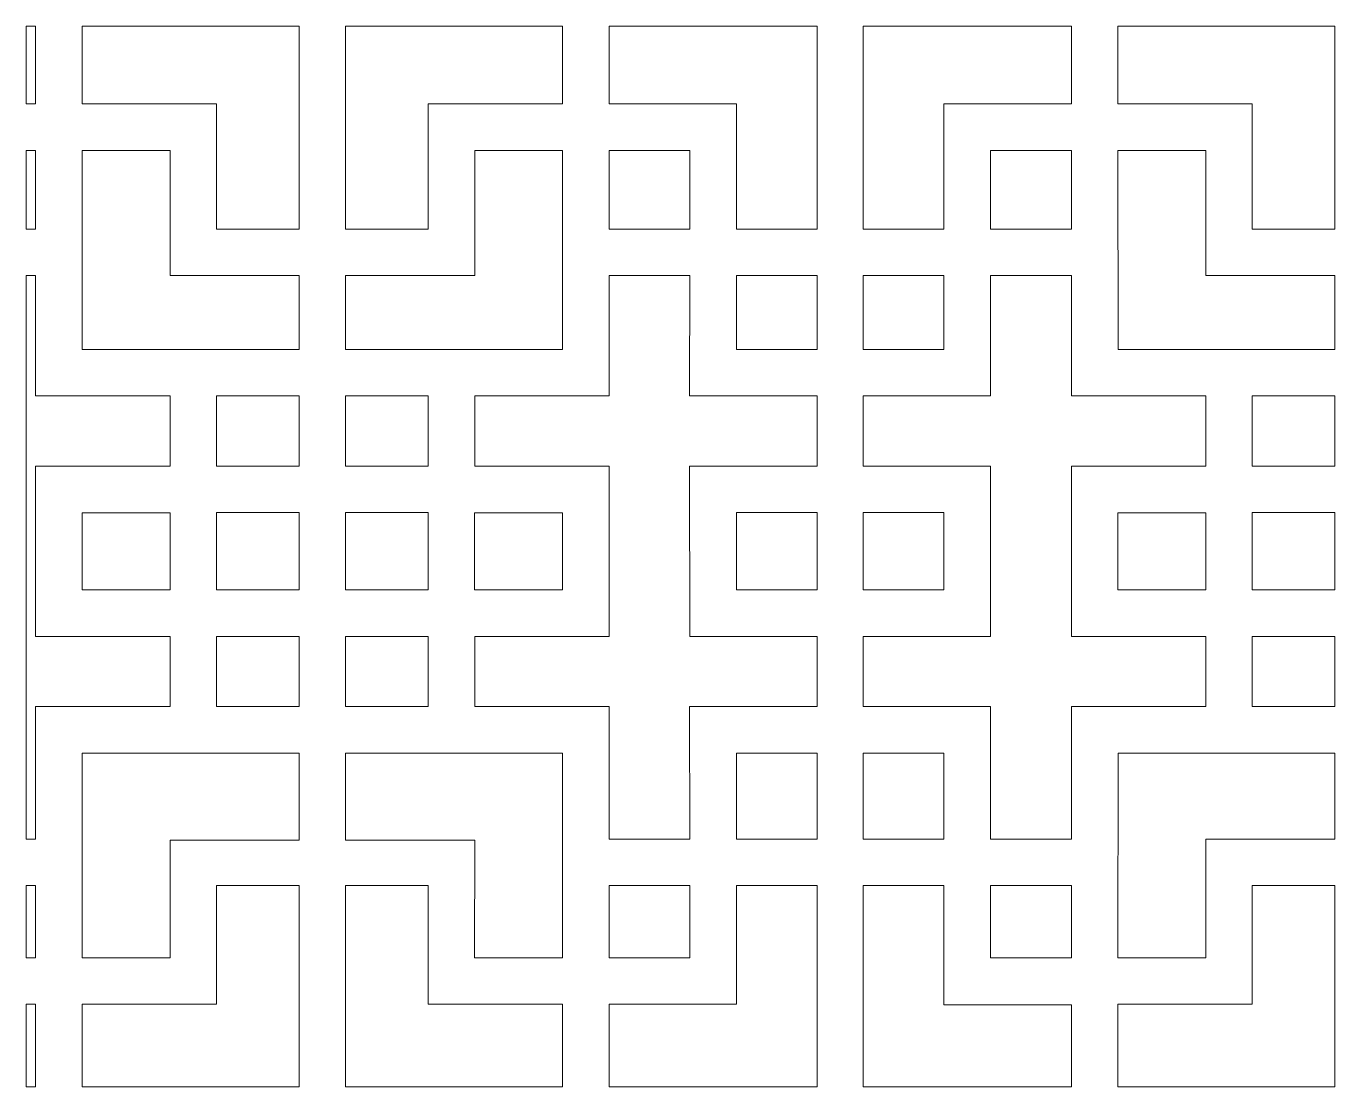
# Model space of a CAD drawing. Header units: centimetres. Extents: x -193 to 324, y -200 to 64.
# Drawn here: x -51.2 to -0.5, y -152.9 to -111.8 of the extents above; entities that cross this region are included whole.
import ezdxf

# ---------------------------------------------------------------- set-up
doc = ezdxf.new("R2010")
doc.units = ezdxf.units.CM
doc.header["$MEASUREMENT"] = 0
doc.layers.add('layer 1', color=7, linetype='Continuous')

msp = doc.modelspace()

# ---------------------------------------------------------------- linework, layer by layer
at = {"layer": 'layer 1', "color": 114, "lineweight": 9}
for points, knots in [([(-51.17757, -114.83914), (-51.17757, -114.83914), (-50.81039, -114.83914), (-50.81039, -114.83914), (-50.81039, -114.83914), (-50.81039, -114.83914), (-50.81039, -111.82914), (-50.81039, -111.82914), (-50.81039, -111.82914), (-50.81039, -111.82914), (-51.17757, -111.82912), (-51.17757, -111.82912), (-51.17757, -111.82912), (-51.17757, -111.82912), (-51.17757, -114.83914), (-51.17757, -114.83914)], [0, 0, 0, 0, 0.2, 0.2, 0.2, 0.2, 0.4, 0.4, 0.4, 0.4, 0.6, 0.6, 0.6, 0.6, 1, 1, 1, 1]), ([(-40.60539, -111.82914), (-40.60539, -111.82914), (-40.60539, -119.68414), (-40.60539, -119.68414), (-40.60539, -119.68414), (-40.60539, -119.68414), (-43.80539, -119.68414), (-43.80539, -119.68414), (-43.80539, -119.68414), (-43.80539, -119.68414), (-43.80289, -114.83914), (-43.80289, -114.83914), (-43.80289, -114.83914), (-43.80289, -114.83914), (-49.00789, -114.83914), (-49.00789, -114.83914), (-49.00789, -114.83914), (-49.00789, -114.83914), (-49.00789, -111.82914), (-49.00789, -111.82914), (-49.00789, -111.82914), (-49.00789, -111.82914), (-40.60539, -111.82914), (-40.60539, -111.82914)], [0, 0, 0, 0, 0.14285714, 0.14285714, 0.14285714, 0.14285714, 0.28571429, 0.28571429, 0.28571429, 0.28571429, 0.42857143, 0.42857143, 0.42857143, 0.42857143, 0.57142857, 0.57142857, 0.57142857, 0.57142857, 0.71428571, 0.71428571, 0.71428571, 0.71428571, 1, 1, 1, 1]), ([(-38.80583, -111.82914), (-38.80583, -111.82914), (-38.80583, -119.68414), (-38.80583, -119.68414), (-38.80583, -119.68414), (-38.80583, -119.68414), (-35.60583, -119.68414), (-35.60583, -119.68414), (-35.60583, -119.68414), (-35.60583, -119.68414), (-35.60833, -114.83914), (-35.60833, -114.83914), (-35.60833, -114.83914), (-35.60833, -114.83914), (-30.40333, -114.83914), (-30.40333, -114.83914), (-30.40333, -114.83914), (-30.40333, -114.83914), (-30.40333, -111.82914), (-30.40333, -111.82914), (-30.40333, -111.82914), (-30.40333, -111.82914), (-38.80583, -111.82914), (-38.80583, -111.82914)], [0, 0, 0, 0, 0.14285714, 0.14285714, 0.14285714, 0.14285714, 0.28571429, 0.28571429, 0.28571429, 0.28571429, 0.42857143, 0.42857143, 0.42857143, 0.42857143, 0.57142857, 0.57142857, 0.57142857, 0.57142857, 0.71428571, 0.71428571, 0.71428571, 0.71428571, 1, 1, 1, 1]), ([(-20.53833, -111.82914), (-20.53833, -111.82914), (-20.53833, -119.68414), (-20.53833, -119.68414), (-20.53833, -119.68414), (-20.53833, -119.68414), (-23.67084, -119.68414), (-23.67084, -119.68414), (-23.67084, -119.68414), (-23.67084, -119.68414), (-23.66833, -114.83914), (-23.66833, -114.83914), (-23.66833, -114.83914), (-23.66833, -114.83914), (-28.60083, -114.83914), (-28.60083, -114.83914), (-28.60083, -114.83914), (-28.60083, -114.83914), (-28.60083, -111.82914), (-28.60083, -111.82914), (-28.60083, -111.82914), (-28.60083, -111.82914), (-20.53833, -111.82914), (-20.53833, -111.82914)], [0, 0, 0, 0, 0.14285714, 0.14285714, 0.14285714, 0.14285714, 0.28571429, 0.28571429, 0.28571429, 0.28571429, 0.42857143, 0.42857143, 0.42857143, 0.42857143, 0.57142857, 0.57142857, 0.57142857, 0.57142857, 0.71428571, 0.71428571, 0.71428571, 0.71428571, 1, 1, 1, 1]), ([(-15.62833, -114.83914), (-15.62833, -114.83914), (-15.62833, -119.68414), (-15.62833, -119.68414), (-15.62833, -119.68414), (-15.62833, -119.68414), (-18.75833, -119.68414), (-18.75833, -119.68414), (-18.75833, -119.68414), (-18.75833, -119.68414), (-18.75833, -111.82914), (-18.75833, -111.82914), (-18.75833, -111.82914), (-18.75833, -111.82914), (-10.69583, -111.82914), (-10.69583, -111.82914), (-10.69583, -111.82914), (-10.69583, -111.82914), (-10.69583, -114.83914), (-10.69583, -114.83914), (-10.69583, -114.83914), (-10.69583, -114.83914), (-15.62833, -114.83914), (-15.62833, -114.83914)], [0, 0, 0, 0, 0.14285714, 0.14285714, 0.14285714, 0.14285714, 0.28571429, 0.28571429, 0.28571429, 0.28571429, 0.42857143, 0.42857143, 0.42857143, 0.42857143, 0.57142857, 0.57142857, 0.57142857, 0.57142857, 0.71428571, 0.71428571, 0.71428571, 0.71428571, 1, 1, 1, 1]), ([(-0.49083, -119.68414), (-0.49083, -119.68414), (-3.69083, -119.68414), (-3.69083, -119.68414), (-3.69083, -119.68414), (-3.69083, -119.68414), (-3.68834, -114.83914), (-3.68834, -114.83914), (-3.68834, -114.83914), (-3.68834, -114.83914), (-8.89333, -114.83914), (-8.89333, -114.83914), (-8.89333, -114.83914), (-8.89333, -114.83914), (-8.89333, -111.82914), (-8.89333, -111.82914), (-8.89333, -111.82914), (-8.89333, -111.82914), (-0.49083, -111.82914), (-0.49083, -111.82914), (-0.49083, -111.82914), (-0.49083, -111.82914), (-0.49083, -119.68414), (-0.49083, -119.68414)], [0, 0, 0, 0, 0.14285714, 0.14285714, 0.14285714, 0.14285714, 0.28571429, 0.28571429, 0.28571429, 0.28571429, 0.42857143, 0.42857143, 0.42857143, 0.42857143, 0.57142857, 0.57142857, 0.57142857, 0.57142857, 0.71428571, 0.71428571, 0.71428571, 0.71428571, 1, 1, 1, 1]), ([(-51.17757, -119.68665), (-51.17757, -119.68665), (-50.81039, -119.68664), (-50.81039, -119.68664), (-50.81039, -119.68664), (-50.81039, -119.68664), (-50.81039, -116.63914), (-50.81039, -116.63914), (-50.81039, -116.63914), (-50.81039, -116.63914), (-51.17757, -116.63913), (-51.17757, -116.63913), (-51.17757, -116.63913), (-51.17757, -116.63913), (-51.17757, -119.68665), (-51.17757, -119.68665)], [0, 0, 0, 0, 0.2, 0.2, 0.2, 0.2, 0.4, 0.4, 0.4, 0.4, 0.6, 0.6, 0.6, 0.6, 1, 1, 1, 1]), ([(-45.60539, -121.48664), (-45.60539, -121.48664), (-40.60539, -121.48164), (-40.60539, -121.48164), (-40.60539, -121.48164), (-40.60539, -121.48164), (-40.60539, -124.34164), (-40.60539, -124.34164), (-40.60539, -124.34164), (-40.60539, -124.34164), (-49.00789, -124.34164), (-49.00789, -124.34164), (-49.00789, -124.34164), (-49.00789, -124.34164), (-49.00789, -116.63914), (-49.00789, -116.63914), (-49.00789, -116.63914), (-49.00789, -116.63914), (-45.60539, -116.63914), (-45.60539, -116.63914), (-45.60539, -116.63914), (-45.60539, -116.63914), (-45.60539, -121.48664), (-45.60539, -121.48664)], [0, 0, 0, 0, 0.14285714, 0.14285714, 0.14285714, 0.14285714, 0.28571429, 0.28571429, 0.28571429, 0.28571429, 0.42857143, 0.42857143, 0.42857143, 0.42857143, 0.57142857, 0.57142857, 0.57142857, 0.57142857, 0.71428571, 0.71428571, 0.71428571, 0.71428571, 1, 1, 1, 1]), ([(-33.80583, -121.48664), (-33.80583, -121.48664), (-38.80583, -121.48164), (-38.80583, -121.48164), (-38.80583, -121.48164), (-38.80583, -121.48164), (-38.80583, -124.34164), (-38.80583, -124.34164), (-38.80583, -124.34164), (-38.80583, -124.34164), (-30.40333, -124.34164), (-30.40333, -124.34164), (-30.40333, -124.34164), (-30.40333, -124.34164), (-30.40333, -116.63914), (-30.40333, -116.63914), (-30.40333, -116.63914), (-30.40333, -116.63914), (-33.80583, -116.63914), (-33.80583, -116.63914), (-33.80583, -116.63914), (-33.80583, -116.63914), (-33.80583, -121.48664), (-33.80583, -121.48664)], [0, 0, 0, 0, 0.14285714, 0.14285714, 0.14285714, 0.14285714, 0.28571429, 0.28571429, 0.28571429, 0.28571429, 0.42857143, 0.42857143, 0.42857143, 0.42857143, 0.57142857, 0.57142857, 0.57142857, 0.57142857, 0.71428571, 0.71428571, 0.71428571, 0.71428571, 1, 1, 1, 1]), ([(-25.46833, -119.68664), (-25.46833, -119.68664), (-28.60083, -119.68664), (-28.60083, -119.68664), (-28.60083, -119.68664), (-28.60083, -119.68664), (-28.60083, -116.63914), (-28.60083, -116.63914), (-28.60083, -116.63914), (-28.60083, -116.63914), (-25.46833, -116.63914), (-25.46833, -116.63914), (-25.46833, -116.63914), (-25.46833, -116.63914), (-25.46833, -119.68664), (-25.46833, -119.68664)], [0, 0, 0, 0, 0.2, 0.2, 0.2, 0.2, 0.4, 0.4, 0.4, 0.4, 0.6, 0.6, 0.6, 0.6, 1, 1, 1, 1]), ([(-10.69583, -119.68664), (-10.69583, -119.68664), (-13.82833, -119.68664), (-13.82833, -119.68664), (-13.82833, -119.68664), (-13.82833, -119.68664), (-13.82833, -116.63914), (-13.82833, -116.63914), (-13.82833, -116.63914), (-13.82833, -116.63914), (-10.69583, -116.63914), (-10.69583, -116.63914), (-10.69583, -116.63914), (-10.69583, -116.63914), (-10.69583, -119.68664), (-10.69583, -119.68664)], [0, 0, 0, 0, 0.2, 0.2, 0.2, 0.2, 0.4, 0.4, 0.4, 0.4, 0.6, 0.6, 0.6, 0.6, 1, 1, 1, 1]), ([(-5.49083, -121.48664), (-5.49083, -121.48664), (-0.49083, -121.48542), (-0.49083, -121.48542), (-0.49083, -121.48542), (-0.49083, -121.48542), (-0.49083, -124.34164), (-0.49083, -124.34164), (-0.49083, -124.34164), (-0.49083, -124.34164), (-8.88793, -124.34164), (-8.88793, -124.34164), (-8.88793, -124.34164), (-8.88793, -124.34164), (-8.89333, -116.63914), (-8.89333, -116.63914), (-8.89333, -116.63914), (-8.89333, -116.63914), (-5.49083, -116.63914), (-5.49083, -116.63914), (-5.49083, -116.63914), (-5.49083, -116.63914), (-5.49083, -121.48664), (-5.49083, -121.48664)], [0, 0, 0, 0, 0.14285714, 0.14285714, 0.14285714, 0.14285714, 0.28571429, 0.28571429, 0.28571429, 0.28571429, 0.42857143, 0.42857143, 0.42857143, 0.42857143, 0.57142857, 0.57142857, 0.57142857, 0.57142857, 0.71428571, 0.71428571, 0.71428571, 0.71428571, 1, 1, 1, 1]), ([(-51.17757, -143.30665), (-51.17757, -143.30665), (-50.81039, -143.30665), (-50.81039, -143.30665), (-50.81039, -143.30665), (-50.81039, -143.30665), (-50.81039, -138.16915), (-50.81039, -138.16915), (-50.81039, -138.16915), (-50.81039, -138.16915), (-45.60539, -138.16915), (-45.60539, -138.16915), (-45.60539, -138.16915), (-45.60539, -138.16915), (-45.60539, -135.45664), (-45.60539, -135.45664), (-45.60539, -135.45664), (-45.60539, -135.45664), (-50.81039, -135.45665), (-50.81039, -135.45665), (-50.81039, -135.45665), (-50.81039, -135.45665), (-50.81039, -128.86164), (-50.81039, -128.86164), (-50.81039, -128.86164), (-50.81039, -128.86164), (-45.60539, -128.86165), (-45.60539, -128.86165), (-45.60539, -128.86165), (-45.60539, -128.86165), (-45.60539, -126.14165), (-45.60539, -126.14165), (-45.60539, -126.14165), (-45.60539, -126.14165), (-50.81039, -126.14414), (-50.81039, -126.14414), (-50.81039, -126.14414), (-50.81039, -126.14414), (-50.81039, -121.48164), (-50.81039, -121.48164), (-50.81039, -121.48164), (-50.81039, -121.48164), (-51.17757, -121.48164), (-51.17757, -121.48164), (-51.17757, -121.48164), (-51.17757, -121.48164), (-51.17757, -143.30665), (-51.17757, -143.30665)], [0, 0, 0, 0, 0.07692308, 0.07692308, 0.07692308, 0.07692308, 0.15384615, 0.15384615, 0.15384615, 0.15384615, 0.23076923, 0.23076923, 0.23076923, 0.23076923, 0.30769231, 0.30769231, 0.30769231, 0.30769231, 0.38461538, 0.38461538, 0.38461538, 0.38461538, 0.46153846, 0.46153846, 0.46153846, 0.46153846, 0.53846154, 0.53846154, 0.53846154, 0.53846154, 0.61538462, 0.61538462, 0.61538462, 0.61538462, 0.69230769, 0.69230769, 0.69230769, 0.69230769, 0.76923077, 0.76923077, 0.76923077, 0.76923077, 0.84615385, 0.84615385, 0.84615385, 0.84615385, 1, 1, 1, 1]), ([(-25.48581, -128.86165), (-25.48581, -128.86165), (-25.47333, -135.45665), (-25.47333, -135.45665), (-25.47333, -135.45665), (-25.47333, -135.45665), (-20.53833, -135.45664), (-20.53833, -135.45664), (-20.53833, -135.45664), (-20.53833, -135.45664), (-20.53833, -138.16915), (-20.53833, -138.16915), (-20.53833, -138.16915), (-20.53833, -138.16915), (-25.4858, -138.16915), (-25.4858, -138.16915), (-25.4858, -138.16915), (-25.4858, -138.16915), (-25.47333, -143.30665), (-25.47333, -143.30665), (-25.47333, -143.30665), (-25.47333, -143.30665), (-28.60083, -143.30665), (-28.60083, -143.30665), (-28.60083, -143.30665), (-28.60083, -143.30665), (-28.60083, -138.16915), (-28.60083, -138.16915), (-28.60083, -138.16915), (-28.60083, -138.16915), (-33.80583, -138.16915), (-33.80583, -138.16915), (-33.80583, -138.16915), (-33.80583, -138.16915), (-33.80583, -135.45664), (-33.80583, -135.45664), (-33.80583, -135.45664), (-33.80583, -135.45664), (-28.60083, -135.45665), (-28.60083, -135.45665), (-28.60083, -135.45665), (-28.60083, -135.45665), (-28.60083, -128.86164), (-28.60083, -128.86164), (-28.60083, -128.86164), (-28.60083, -128.86164), (-33.80583, -128.86165), (-33.80583, -128.86165), (-33.80583, -128.86165), (-33.80583, -128.86165), (-33.80583, -126.14165), (-33.80583, -126.14165), (-33.80583, -126.14165), (-33.80583, -126.14165), (-28.60083, -126.14414), (-28.60083, -126.14414), (-28.60083, -126.14414), (-28.60083, -126.14414), (-28.60083, -121.48164), (-28.60083, -121.48164), (-28.60083, -121.48164), (-28.60083, -121.48164), (-25.47333, -121.48164), (-25.47333, -121.48164), (-25.47333, -121.48164), (-25.47333, -121.48164), (-25.4858, -126.14165), (-25.4858, -126.14165), (-25.4858, -126.14165), (-25.4858, -126.14165), (-20.53833, -126.14165), (-20.53833, -126.14165), (-20.53833, -126.14165), (-20.53833, -126.14165), (-20.53833, -128.86165), (-20.53833, -128.86165), (-20.53833, -128.86165), (-20.53833, -128.86165), (-25.48581, -128.86165), (-25.48581, -128.86165)], [0, 0, 0, 0, 0.04761905, 0.04761905, 0.04761905, 0.04761905, 0.0952381, 0.0952381, 0.0952381, 0.0952381, 0.14285714, 0.14285714, 0.14285714, 0.14285714, 0.19047619, 0.19047619, 0.19047619, 0.19047619, 0.23809524, 0.23809524, 0.23809524, 0.23809524, 0.28571429, 0.28571429, 0.28571429, 0.28571429, 0.33333333, 0.33333333, 0.33333333, 0.33333333, 0.38095238, 0.38095238, 0.38095238, 0.38095238, 0.42857143, 0.42857143, 0.42857143, 0.42857143, 0.47619048, 0.47619048, 0.47619048, 0.47619048, 0.52380952, 0.52380952, 0.52380952, 0.52380952, 0.57142857, 0.57142857, 0.57142857, 0.57142857, 0.61904762, 0.61904762, 0.61904762, 0.61904762, 0.66666667, 0.66666667, 0.66666667, 0.66666667, 0.71428571, 0.71428571, 0.71428571, 0.71428571, 0.76190476, 0.76190476, 0.76190476, 0.76190476, 0.80952381, 0.80952381, 0.80952381, 0.80952381, 0.85714286, 0.85714286, 0.85714286, 0.85714286, 0.9047619, 0.9047619, 0.9047619, 0.9047619, 1, 1, 1, 1]), ([(-20.53833, -124.34414), (-20.53833, -124.34414), (-23.67083, -124.34414), (-23.67083, -124.34414), (-23.67083, -124.34414), (-23.67083, -124.34414), (-23.67083, -121.48664), (-23.67083, -121.48664), (-23.67083, -121.48664), (-23.67083, -121.48664), (-20.53833, -121.48664), (-20.53833, -121.48664), (-20.53833, -121.48664), (-20.53833, -121.48664), (-20.53833, -124.34414), (-20.53833, -124.34414)], [0, 0, 0, 0, 0.2, 0.2, 0.2, 0.2, 0.4, 0.4, 0.4, 0.4, 0.6, 0.6, 0.6, 0.6, 1, 1, 1, 1]), ([(-10.69584, -135.45664), (-10.69584, -135.45664), (-10.69583, -128.86166), (-10.69583, -128.86166), (-10.69583, -128.86166), (-10.69583, -128.86166), (-5.49083, -128.86165), (-5.49083, -128.86165), (-5.49083, -128.86165), (-5.49083, -128.86165), (-5.49083, -126.14165), (-5.49083, -126.14165), (-5.49083, -126.14165), (-5.49083, -126.14165), (-10.69583, -126.14165), (-10.69583, -126.14165), (-10.69583, -126.14165), (-10.69583, -126.14165), (-10.69583, -121.48164), (-10.69583, -121.48164), (-10.69583, -121.48164), (-10.69583, -121.48164), (-13.82333, -121.48164), (-13.82333, -121.48164), (-13.82333, -121.48164), (-13.82333, -121.48164), (-13.82333, -126.14413), (-13.82333, -126.14413), (-13.82333, -126.14413), (-13.82333, -126.14413), (-18.75833, -126.14165), (-18.75833, -126.14165), (-18.75833, -126.14165), (-18.75833, -126.14165), (-18.75833, -128.86165), (-18.75833, -128.86165), (-18.75833, -128.86165), (-18.75833, -128.86165), (-13.82333, -128.86165), (-13.82333, -128.86165), (-13.82333, -128.86165), (-13.82333, -128.86165), (-13.82333, -135.45663), (-13.82333, -135.45663), (-13.82333, -135.45663), (-13.82333, -135.45663), (-18.75833, -135.45664), (-18.75833, -135.45664), (-18.75833, -135.45664), (-18.75833, -135.45664), (-18.75833, -138.16915), (-18.75833, -138.16915), (-18.75833, -138.16915), (-18.75833, -138.16915), (-13.82333, -138.16914), (-13.82333, -138.16914), (-13.82333, -138.16914), (-13.82333, -138.16914), (-13.82333, -143.30665), (-13.82333, -143.30665), (-13.82333, -143.30665), (-13.82333, -143.30665), (-10.69583, -143.30665), (-10.69583, -143.30665), (-10.69583, -143.30665), (-10.69583, -143.30665), (-10.69583, -138.16915), (-10.69583, -138.16915), (-10.69583, -138.16915), (-10.69583, -138.16915), (-5.49083, -138.16915), (-5.49083, -138.16915), (-5.49083, -138.16915), (-5.49083, -138.16915), (-5.49083, -135.45664), (-5.49083, -135.45664), (-5.49083, -135.45664), (-5.49083, -135.45664), (-10.69584, -135.45664), (-10.69584, -135.45664)], [0, 0, 0, 0, 0.04761905, 0.04761905, 0.04761905, 0.04761905, 0.0952381, 0.0952381, 0.0952381, 0.0952381, 0.14285714, 0.14285714, 0.14285714, 0.14285714, 0.19047619, 0.19047619, 0.19047619, 0.19047619, 0.23809524, 0.23809524, 0.23809524, 0.23809524, 0.28571429, 0.28571429, 0.28571429, 0.28571429, 0.33333333, 0.33333333, 0.33333333, 0.33333333, 0.38095238, 0.38095238, 0.38095238, 0.38095238, 0.42857143, 0.42857143, 0.42857143, 0.42857143, 0.47619048, 0.47619048, 0.47619048, 0.47619048, 0.52380952, 0.52380952, 0.52380952, 0.52380952, 0.57142857, 0.57142857, 0.57142857, 0.57142857, 0.61904762, 0.61904762, 0.61904762, 0.61904762, 0.66666667, 0.66666667, 0.66666667, 0.66666667, 0.71428571, 0.71428571, 0.71428571, 0.71428571, 0.76190476, 0.76190476, 0.76190476, 0.76190476, 0.80952381, 0.80952381, 0.80952381, 0.80952381, 0.85714286, 0.85714286, 0.85714286, 0.85714286, 0.9047619, 0.9047619, 0.9047619, 0.9047619, 1, 1, 1, 1]), ([(-15.62833, -124.34414), (-15.62833, -124.34414), (-18.75833, -124.34414), (-18.75833, -124.34414), (-18.75833, -124.34414), (-18.75833, -124.34414), (-18.75833, -121.48664), (-18.75833, -121.48664), (-18.75833, -121.48664), (-18.75833, -121.48664), (-15.62833, -121.48664), (-15.62833, -121.48664), (-15.62833, -121.48664), (-15.62833, -121.48664), (-15.62833, -124.34414), (-15.62833, -124.34414)], [0, 0, 0, 0, 0.2, 0.2, 0.2, 0.2, 0.4, 0.4, 0.4, 0.4, 0.6, 0.6, 0.6, 0.6, 1, 1, 1, 1]), ([(-43.80539, -128.86414), (-43.80539, -128.86414), (-40.60539, -128.86414), (-40.60539, -128.86414), (-40.60539, -128.86414), (-40.60539, -128.86414), (-40.60539, -126.14165), (-40.60539, -126.14165), (-40.60539, -126.14165), (-40.60539, -126.14165), (-43.80539, -126.14165), (-43.80539, -126.14165), (-43.80539, -126.14165), (-43.80539, -126.14165), (-43.80539, -128.86414), (-43.80539, -128.86414)], [0, 0, 0, 0, 0.2, 0.2, 0.2, 0.2, 0.4, 0.4, 0.4, 0.4, 0.6, 0.6, 0.6, 0.6, 1, 1, 1, 1]), ([(-35.60583, -128.86414), (-35.60583, -128.86414), (-38.80583, -128.86414), (-38.80583, -128.86414), (-38.80583, -128.86414), (-38.80583, -128.86414), (-38.80583, -126.14165), (-38.80583, -126.14165), (-38.80583, -126.14165), (-38.80583, -126.14165), (-35.60583, -126.14165), (-35.60583, -126.14165), (-35.60583, -126.14165), (-35.60583, -126.14165), (-35.60583, -128.86414), (-35.60583, -128.86414)], [0, 0, 0, 0, 0.2, 0.2, 0.2, 0.2, 0.4, 0.4, 0.4, 0.4, 0.6, 0.6, 0.6, 0.6, 1, 1, 1, 1]), ([(-0.49134, -128.86578), (-0.49134, -128.86578), (-3.68923, -128.86578), (-3.68923, -128.86578), (-3.68923, -128.86578), (-3.68923, -128.86578), (-3.68923, -126.13942), (-3.68923, -126.13942), (-3.68923, -126.13942), (-3.68923, -126.13942), (-0.49134, -126.13942), (-0.49134, -126.13942), (-0.49134, -126.13942), (-0.49134, -126.13942), (-0.49134, -128.86578), (-0.49134, -128.86578)], [0, 0, 0, 0, 0.2, 0.2, 0.2, 0.2, 0.4, 0.4, 0.4, 0.4, 0.6, 0.6, 0.6, 0.6, 1, 1, 1, 1]), ([(-49.00789, -133.65664), (-49.00789, -133.65664), (-45.60039, -133.65664), (-45.60039, -133.65664), (-45.60039, -133.65664), (-45.60039, -133.65664), (-45.60039, -130.66665), (-45.60039, -130.66665), (-45.60039, -130.66665), (-45.60039, -130.66665), (-49.00789, -130.66665), (-49.00789, -130.66665), (-49.00789, -130.66665), (-49.00789, -130.66665), (-49.00789, -133.65664), (-49.00789, -133.65664)], [0, 0, 0, 0, 0.2, 0.2, 0.2, 0.2, 0.4, 0.4, 0.4, 0.4, 0.6, 0.6, 0.6, 0.6, 1, 1, 1, 1]), ([(-43.80539, -133.65664), (-43.80539, -133.65664), (-40.60539, -133.65664), (-40.60539, -133.65664), (-40.60539, -133.65664), (-40.60539, -133.65664), (-40.60539, -130.66165), (-40.60539, -130.66165), (-40.60539, -130.66165), (-40.60539, -130.66165), (-43.80539, -130.66165), (-43.80539, -130.66165), (-43.80539, -130.66165), (-43.80539, -130.66165), (-43.80539, -133.65664), (-43.80539, -133.65664)], [0, 0, 0, 0, 0.2, 0.2, 0.2, 0.2, 0.4, 0.4, 0.4, 0.4, 0.6, 0.6, 0.6, 0.6, 1, 1, 1, 1]), ([(-35.60583, -133.65664), (-35.60583, -133.65664), (-38.80583, -133.65664), (-38.80583, -133.65664), (-38.80583, -133.65664), (-38.80583, -133.65664), (-38.80583, -130.66165), (-38.80583, -130.66165), (-38.80583, -130.66165), (-38.80583, -130.66165), (-35.60583, -130.66165), (-35.60583, -130.66165), (-35.60583, -130.66165), (-35.60583, -130.66165), (-35.60583, -133.65664), (-35.60583, -133.65664)], [0, 0, 0, 0, 0.2, 0.2, 0.2, 0.2, 0.4, 0.4, 0.4, 0.4, 0.6, 0.6, 0.6, 0.6, 1, 1, 1, 1]), ([(-30.40333, -133.65664), (-30.40333, -133.65664), (-33.81083, -133.65664), (-33.81083, -133.65664), (-33.81083, -133.65664), (-33.81083, -133.65664), (-33.81083, -130.66665), (-33.81083, -130.66665), (-33.81083, -130.66665), (-33.81083, -130.66665), (-30.40333, -130.66665), (-30.40333, -130.66665), (-30.40333, -130.66665), (-30.40333, -130.66665), (-30.40333, -133.65664), (-30.40333, -133.65664)], [0, 0, 0, 0, 0.2, 0.2, 0.2, 0.2, 0.4, 0.4, 0.4, 0.4, 0.6, 0.6, 0.6, 0.6, 1, 1, 1, 1]), ([(-20.53833, -133.65915), (-20.53833, -133.65915), (-23.66833, -133.65915), (-23.66833, -133.65915), (-23.66833, -133.65915), (-23.66833, -133.65915), (-23.66833, -130.66165), (-23.66833, -130.66165), (-23.66833, -130.66165), (-23.66833, -130.66165), (-20.53833, -130.66165), (-20.53833, -130.66165), (-20.53833, -130.66165), (-20.53833, -130.66165), (-20.53833, -133.65915), (-20.53833, -133.65915)], [0, 0, 0, 0, 0.2, 0.2, 0.2, 0.2, 0.4, 0.4, 0.4, 0.4, 0.6, 0.6, 0.6, 0.6, 1, 1, 1, 1]), ([(-15.62833, -133.65915), (-15.62833, -133.65915), (-18.76083, -133.65915), (-18.76083, -133.65915), (-18.76083, -133.65915), (-18.76083, -133.65915), (-18.76083, -130.66165), (-18.76083, -130.66165), (-18.76083, -130.66165), (-18.76083, -130.66165), (-15.62833, -130.66165), (-15.62833, -130.66165), (-15.62833, -130.66165), (-15.62833, -130.66165), (-15.62833, -133.65915), (-15.62833, -133.65915)], [0, 0, 0, 0, 0.2, 0.2, 0.2, 0.2, 0.4, 0.4, 0.4, 0.4, 0.6, 0.6, 0.6, 0.6, 1, 1, 1, 1]), ([(-5.48583, -133.65664), (-5.48583, -133.65664), (-8.89333, -133.65664), (-8.89333, -133.65664), (-8.89333, -133.65664), (-8.89333, -133.65664), (-8.89333, -130.66665), (-8.89333, -130.66665), (-8.89333, -130.66665), (-8.89333, -130.66665), (-5.48583, -130.66665), (-5.48583, -130.66665), (-5.48583, -130.66665), (-5.48583, -130.66665), (-5.48583, -133.65664), (-5.48583, -133.65664)], [0, 0, 0, 0, 0.2, 0.2, 0.2, 0.2, 0.4, 0.4, 0.4, 0.4, 0.6, 0.6, 0.6, 0.6, 1, 1, 1, 1]), ([(-0.49083, -133.65664), (-0.49083, -133.65664), (-3.69083, -133.65664), (-3.69083, -133.65664), (-3.69083, -133.65664), (-3.69083, -133.65664), (-3.69083, -130.66165), (-3.69083, -130.66165), (-3.69083, -130.66165), (-3.69083, -130.66165), (-0.49083, -130.66165), (-0.49083, -130.66165), (-0.49083, -130.66165), (-0.49083, -130.66165), (-0.49083, -133.65664), (-0.49083, -133.65664)], [0, 0, 0, 0, 0.2, 0.2, 0.2, 0.2, 0.4, 0.4, 0.4, 0.4, 0.6, 0.6, 0.6, 0.6, 1, 1, 1, 1]), ([(-43.80539, -138.17164), (-43.80539, -138.17164), (-40.60539, -138.17164), (-40.60539, -138.17164), (-40.60539, -138.17164), (-40.60539, -138.17164), (-40.60539, -135.45664), (-40.60539, -135.45664), (-40.60539, -135.45664), (-40.60539, -135.45664), (-43.80539, -135.45664), (-43.80539, -135.45664), (-43.80539, -135.45664), (-43.80539, -135.45664), (-43.80539, -138.17164), (-43.80539, -138.17164)], [0, 0, 0, 0, 0.2, 0.2, 0.2, 0.2, 0.4, 0.4, 0.4, 0.4, 0.6, 0.6, 0.6, 0.6, 1, 1, 1, 1]), ([(-35.60583, -138.17164), (-35.60583, -138.17164), (-38.80583, -138.17164), (-38.80583, -138.17164), (-38.80583, -138.17164), (-38.80583, -138.17164), (-38.80583, -135.45664), (-38.80583, -135.45664), (-38.80583, -135.45664), (-38.80583, -135.45664), (-35.60583, -135.45664), (-35.60583, -135.45664), (-35.60583, -135.45664), (-35.60583, -135.45664), (-35.60583, -138.17164), (-35.60583, -138.17164)], [0, 0, 0, 0, 0.2, 0.2, 0.2, 0.2, 0.4, 0.4, 0.4, 0.4, 0.6, 0.6, 0.6, 0.6, 1, 1, 1, 1]), ([(-0.49083, -138.17164), (-0.49083, -138.17164), (-3.69083, -138.17164), (-3.69083, -138.17164), (-3.69083, -138.17164), (-3.69083, -138.17164), (-3.69083, -135.45664), (-3.69083, -135.45664), (-3.69083, -135.45664), (-3.69083, -135.45664), (-0.49083, -135.45664), (-0.49083, -135.45664), (-0.49083, -135.45664), (-0.49083, -135.45664), (-0.49083, -138.17164), (-0.49083, -138.17164)], [0, 0, 0, 0, 0.2, 0.2, 0.2, 0.2, 0.4, 0.4, 0.4, 0.4, 0.6, 0.6, 0.6, 0.6, 1, 1, 1, 1]), ([(-49.00789, -139.97165), (-49.00789, -139.97165), (-49.00789, -147.89664), (-49.00789, -147.89664), (-49.00789, -147.89664), (-49.00789, -147.89664), (-45.60386, -147.89664), (-45.60386, -147.89664), (-45.60386, -147.89664), (-45.60386, -147.89664), (-45.60539, -143.34039), (-45.60539, -143.34039), (-45.60539, -143.34039), (-45.60539, -143.34039), (-40.60539, -143.34039), (-40.60539, -143.34039), (-40.60539, -143.34039), (-40.60539, -143.34039), (-40.60539, -139.97165), (-40.60539, -139.97165), (-40.60539, -139.97165), (-40.60539, -139.97165), (-49.00789, -139.97165), (-49.00789, -139.97165)], [0, 0, 0, 0, 0.14285714, 0.14285714, 0.14285714, 0.14285714, 0.28571429, 0.28571429, 0.28571429, 0.28571429, 0.42857143, 0.42857143, 0.42857143, 0.42857143, 0.57142857, 0.57142857, 0.57142857, 0.57142857, 0.71428571, 0.71428571, 0.71428571, 0.71428571, 1, 1, 1, 1]), ([(-30.40333, -139.97165), (-30.40333, -139.97165), (-30.40333, -147.89664), (-30.40333, -147.89664), (-30.40333, -147.89664), (-30.40333, -147.89664), (-33.80736, -147.89664), (-33.80736, -147.89664), (-33.80736, -147.89664), (-33.80736, -147.89664), (-33.80583, -143.34039), (-33.80583, -143.34039), (-33.80583, -143.34039), (-33.80583, -143.34039), (-38.80583, -143.34039), (-38.80583, -143.34039), (-38.80583, -143.34039), (-38.80583, -143.34039), (-38.80583, -139.97165), (-38.80583, -139.97165), (-38.80583, -139.97165), (-38.80583, -139.97165), (-30.40333, -139.97165), (-30.40333, -139.97165)], [0, 0, 0, 0, 0.14285714, 0.14285714, 0.14285714, 0.14285714, 0.28571429, 0.28571429, 0.28571429, 0.28571429, 0.42857143, 0.42857143, 0.42857143, 0.42857143, 0.57142857, 0.57142857, 0.57142857, 0.57142857, 0.71428571, 0.71428571, 0.71428571, 0.71428571, 1, 1, 1, 1]), ([(-20.53833, -143.30415), (-20.53833, -143.30415), (-23.66833, -143.30415), (-23.66833, -143.30415), (-23.66833, -143.30415), (-23.66833, -143.30415), (-23.66833, -139.97165), (-23.66833, -139.97165), (-23.66833, -139.97165), (-23.66833, -139.97165), (-20.53833, -139.97165), (-20.53833, -139.97165), (-20.53833, -139.97165), (-20.53833, -139.97165), (-20.53833, -143.30415), (-20.53833, -143.30415)], [0, 0, 0, 0, 0.2, 0.2, 0.2, 0.2, 0.4, 0.4, 0.4, 0.4, 0.6, 0.6, 0.6, 0.6, 1, 1, 1, 1]), ([(-15.62833, -143.30415), (-15.62833, -143.30415), (-18.75833, -143.30415), (-18.75833, -143.30415), (-18.75833, -143.30415), (-18.75833, -143.30415), (-18.75833, -139.97165), (-18.75833, -139.97165), (-18.75833, -139.97165), (-18.75833, -139.97165), (-15.62833, -139.97165), (-15.62833, -139.97165), (-15.62833, -139.97165), (-15.62833, -139.97165), (-15.62833, -143.30415), (-15.62833, -143.30415)], [0, 0, 0, 0, 0.2, 0.2, 0.2, 0.2, 0.4, 0.4, 0.4, 0.4, 0.6, 0.6, 0.6, 0.6, 1, 1, 1, 1]), ([(-8.87722, -139.97158), (-8.87722, -139.97158), (-0.49083, -139.97165), (-0.49083, -139.97165), (-0.49083, -139.97165), (-0.49083, -139.97165), (-0.49083, -143.30665), (-0.49083, -143.30665), (-0.49083, -143.30665), (-0.49083, -143.30665), (-5.49083, -143.30619), (-5.49083, -143.30619), (-5.49083, -143.30619), (-5.49083, -143.30619), (-5.49083, -147.89664), (-5.49083, -147.89664), (-5.49083, -147.89664), (-5.49083, -147.89664), (-8.89333, -147.89664), (-8.89333, -147.89664), (-8.89333, -147.89664), (-8.89333, -147.89664), (-8.87722, -139.97158), (-8.87722, -139.97158)], [0, 0, 0, 0, 0.14285714, 0.14285714, 0.14285714, 0.14285714, 0.28571429, 0.28571429, 0.28571429, 0.28571429, 0.42857143, 0.42857143, 0.42857143, 0.42857143, 0.57142857, 0.57142857, 0.57142857, 0.57142857, 0.71428571, 0.71428571, 0.71428571, 0.71428571, 1, 1, 1, 1]), ([(-51.17757, -147.89664), (-51.17757, -147.89664), (-50.81039, -147.89664), (-50.81039, -147.89664), (-50.81039, -147.89664), (-50.81039, -147.89664), (-50.81039, -145.10664), (-50.81039, -145.10664), (-50.81039, -145.10664), (-50.81039, -145.10664), (-51.17757, -145.10665), (-51.17757, -145.10665), (-51.17757, -145.10665), (-51.17757, -145.10665), (-51.17757, -147.89664), (-51.17757, -147.89664)], [0, 0, 0, 0, 0.2, 0.2, 0.2, 0.2, 0.4, 0.4, 0.4, 0.4, 0.6, 0.6, 0.6, 0.6, 1, 1, 1, 1]), ([(-40.60539, -152.89664), (-40.60539, -152.89664), (-40.60539, -145.10664), (-40.60539, -145.10664), (-40.60539, -145.10664), (-40.60539, -145.10664), (-43.80289, -145.10664), (-43.80289, -145.10664), (-43.80289, -145.10664), (-43.80289, -145.10664), (-43.80289, -149.69664), (-43.80289, -149.69664), (-43.80289, -149.69664), (-43.80289, -149.69664), (-49.01039, -149.69664), (-49.01039, -149.69664), (-49.01039, -149.69664), (-49.01039, -149.69664), (-49.01039, -152.89664), (-49.01039, -152.89664), (-49.01039, -152.89664), (-49.01039, -152.89664), (-40.60539, -152.89664), (-40.60539, -152.89664)], [0, 0, 0, 0, 0.14285714, 0.14285714, 0.14285714, 0.14285714, 0.28571429, 0.28571429, 0.28571429, 0.28571429, 0.42857143, 0.42857143, 0.42857143, 0.42857143, 0.57142857, 0.57142857, 0.57142857, 0.57142857, 0.71428571, 0.71428571, 0.71428571, 0.71428571, 1, 1, 1, 1]), ([(-38.80583, -152.89664), (-38.80583, -152.89664), (-38.80583, -145.10664), (-38.80583, -145.10664), (-38.80583, -145.10664), (-38.80583, -145.10664), (-35.60833, -145.10664), (-35.60833, -145.10664), (-35.60833, -145.10664), (-35.60833, -145.10664), (-35.60833, -149.69664), (-35.60833, -149.69664), (-35.60833, -149.69664), (-35.60833, -149.69664), (-30.40083, -149.69664), (-30.40083, -149.69664), (-30.40083, -149.69664), (-30.40083, -149.69664), (-30.40083, -152.89664), (-30.40083, -152.89664), (-30.40083, -152.89664), (-30.40083, -152.89664), (-38.80583, -152.89664), (-38.80583, -152.89664)], [0, 0, 0, 0, 0.14285714, 0.14285714, 0.14285714, 0.14285714, 0.28571429, 0.28571429, 0.28571429, 0.28571429, 0.42857143, 0.42857143, 0.42857143, 0.42857143, 0.57142857, 0.57142857, 0.57142857, 0.57142857, 0.71428571, 0.71428571, 0.71428571, 0.71428571, 1, 1, 1, 1]), ([(-28.60083, -152.89664), (-28.60083, -152.89664), (-28.60083, -149.69664), (-28.60083, -149.69664), (-28.60083, -149.69664), (-28.60083, -149.69664), (-23.66833, -149.69665), (-23.66833, -149.69665), (-23.66833, -149.69665), (-23.66833, -149.69665), (-23.66833, -145.10664), (-23.66833, -145.10664), (-23.66833, -145.10664), (-23.66833, -145.10664), (-20.54333, -145.10664), (-20.54333, -145.10664), (-20.54333, -145.10664), (-20.54333, -145.10664), (-20.54333, -152.89664), (-20.54333, -152.89664), (-20.54333, -152.89664), (-20.54333, -152.89664), (-28.60083, -152.89664), (-28.60083, -152.89664)], [0, 0, 0, 0, 0.14285714, 0.14285714, 0.14285714, 0.14285714, 0.28571429, 0.28571429, 0.28571429, 0.28571429, 0.42857143, 0.42857143, 0.42857143, 0.42857143, 0.57142857, 0.57142857, 0.57142857, 0.57142857, 0.71428571, 0.71428571, 0.71428571, 0.71428571, 1, 1, 1, 1]), ([(-25.46833, -147.89664), (-25.46833, -147.89664), (-28.60083, -147.89664), (-28.60083, -147.89664), (-28.60083, -147.89664), (-28.60083, -147.89664), (-28.60083, -145.10664), (-28.60083, -145.10664), (-28.60083, -145.10664), (-28.60083, -145.10664), (-25.46833, -145.10664), (-25.46833, -145.10664), (-25.46833, -145.10664), (-25.46833, -145.10664), (-25.46833, -147.89664), (-25.46833, -147.89664)], [0, 0, 0, 0, 0.2, 0.2, 0.2, 0.2, 0.4, 0.4, 0.4, 0.4, 0.6, 0.6, 0.6, 0.6, 1, 1, 1, 1]), ([(-15.62833, -149.72222), (-15.62833, -149.72222), (-10.69583, -149.72222), (-10.69583, -149.72222), (-10.69583, -149.72222), (-10.69583, -149.72222), (-10.69583, -152.89664), (-10.69583, -152.89664), (-10.69583, -152.89664), (-10.69583, -152.89664), (-18.75333, -152.89664), (-18.75333, -152.89664), (-18.75333, -152.89664), (-18.75333, -152.89664), (-18.75333, -145.10664), (-18.75333, -145.10664), (-18.75333, -145.10664), (-18.75333, -145.10664), (-15.62833, -145.10664), (-15.62833, -145.10664), (-15.62833, -145.10664), (-15.62833, -145.10664), (-15.62833, -149.72222), (-15.62833, -149.72222)], [0, 0, 0, 0, 0.14285714, 0.14285714, 0.14285714, 0.14285714, 0.28571429, 0.28571429, 0.28571429, 0.28571429, 0.42857143, 0.42857143, 0.42857143, 0.42857143, 0.57142857, 0.57142857, 0.57142857, 0.57142857, 0.71428571, 0.71428571, 0.71428571, 0.71428571, 1, 1, 1, 1]), ([(-10.69583, -147.89664), (-10.69583, -147.89664), (-13.82833, -147.89664), (-13.82833, -147.89664), (-13.82833, -147.89664), (-13.82833, -147.89664), (-13.82833, -145.10664), (-13.82833, -145.10664), (-13.82833, -145.10664), (-13.82833, -145.10664), (-10.69583, -145.10664), (-10.69583, -145.10664), (-10.69583, -145.10664), (-10.69583, -145.10664), (-10.69583, -147.89664), (-10.69583, -147.89664)], [0, 0, 0, 0, 0.2, 0.2, 0.2, 0.2, 0.4, 0.4, 0.4, 0.4, 0.6, 0.6, 0.6, 0.6, 1, 1, 1, 1]), ([(-3.68832, -149.69664), (-3.68832, -149.69664), (-3.68833, -145.10664), (-3.68833, -145.10664), (-3.68833, -145.10664), (-3.68833, -145.10664), (-0.49083, -145.10664), (-0.49083, -145.10664), (-0.49083, -145.10664), (-0.49083, -145.10664), (-0.49083, -152.89664), (-0.49083, -152.89664), (-0.49083, -152.89664), (-0.49083, -152.89664), (-8.89583, -152.89664), (-8.89583, -152.89664), (-8.89583, -152.89664), (-8.89583, -152.89664), (-8.89583, -149.69664), (-8.89583, -149.69664), (-8.89583, -149.69664), (-8.89583, -149.69664), (-3.68832, -149.69664), (-3.68832, -149.69664)], [0, 0, 0, 0, 0.14285714, 0.14285714, 0.14285714, 0.14285714, 0.28571429, 0.28571429, 0.28571429, 0.28571429, 0.42857143, 0.42857143, 0.42857143, 0.42857143, 0.57142857, 0.57142857, 0.57142857, 0.57142857, 0.71428571, 0.71428571, 0.71428571, 0.71428571, 1, 1, 1, 1]), ([(-51.17757, -152.89664), (-51.17757, -152.89664), (-50.81039, -152.89664), (-50.81039, -152.89664), (-50.81039, -152.89664), (-50.81039, -152.89664), (-50.81039, -149.69664), (-50.81039, -149.69664), (-50.81039, -149.69664), (-50.81039, -149.69664), (-51.17757, -149.69664), (-51.17757, -149.69664), (-51.17757, -149.69664), (-51.17757, -149.69664), (-51.17757, -152.89664), (-51.17757, -152.89664)], [0, 0, 0, 0, 0.2, 0.2, 0.2, 0.2, 0.4, 0.4, 0.4, 0.4, 0.6, 0.6, 0.6, 0.6, 1, 1, 1, 1])]:
    msp.add_open_spline(points, degree=3, knots=knots, dxfattribs=at)

doc.saveas('drawing.dxf')
